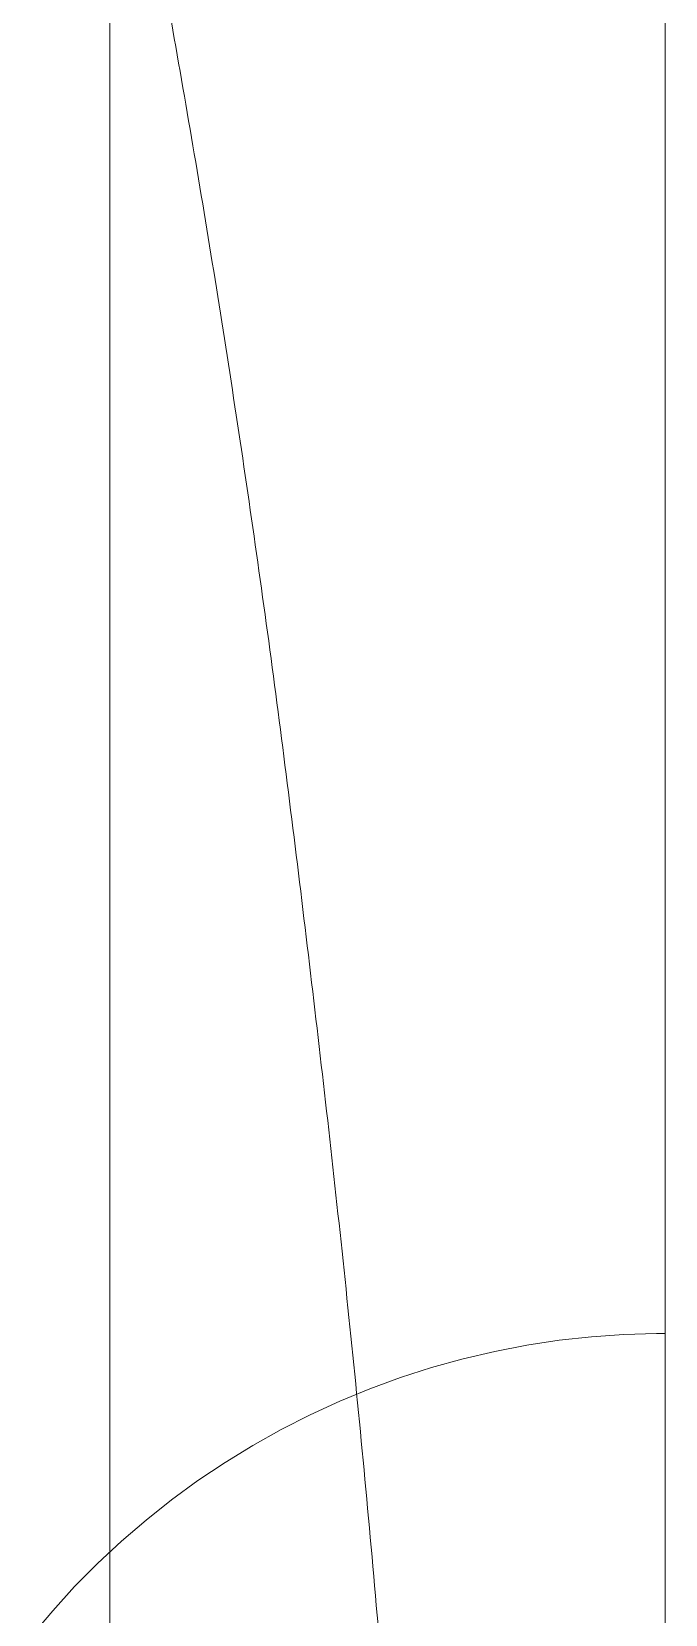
# Model space of a CAD drawing. Header units: millimetres. Extents: x -4000 to 187956, y -58990 to 162485.
# Drawn here: x 80573.48 to 80584.05, y 7551.57 to 7577.98 of the extents above; entities that cross this region are included whole.
import ezdxf

# ---------------------------------------------------------------- set-up
doc = ezdxf.new("R2010")
doc.units = ezdxf.units.MM
doc.layers.add('A-WALL', color=113, linetype='Continuous', lineweight=13)
doc.layers.add('P-SANR-FIXT', color=6, linetype='Continuous', lineweight=9)

# ---------------------------------------------------------------- blocks, each defined once
blk = doc.blocks.new('C307 - C307-V892-FFS - TANG 1')
at = {"layer": 'P-SANR-FIXT', "color": 90}
for p, q in [((-34.088, -0.147), (-34.089, 0)), ((-29.522, 0), (-34.089, 0)), ((-29.522, 0), (-34.089, 0)), ((-34.071, -0.69), (-34.088, -0.147)), ((-34.033, -1.232), (-34.071, -0.69)), ((-33.973, -1.772), (-34.033, -1.232)), ((-33.891, -2.309), (-33.973, -1.772)), ((-33.788, -2.842), (-33.891, -2.309)), ((-33.664, -3.371), (-33.788, -2.842)), ((-33.518, -3.895), (-33.664, -3.371)), ((-33.352, -4.412), (-33.518, -3.895)), ((-33.166, -4.923), (-33.352, -4.412)), ((-32.959, -5.425), (-33.166, -4.923)), ((-32.732, -5.919), (-32.959, -5.425)), ((-32.485, -6.403), (-32.732, -5.919)), ((-32.22, -6.877), (-32.485, -6.403)), ((-31.935, -7.34), (-32.22, -6.877)), ((-31.633, -7.791), (-31.935, -7.34)), ((-31.312, -8.23), (-31.633, -7.791)), ((-30.974, -8.656), (-31.312, -8.23)), ((-30.62, -9.067), (-30.974, -8.656))]:
    blk.add_line(p, q, dxfattribs=at)
at = {"layer": 'P-SANR-FIXT', "color": 254}
for p, q in [((-30.249, -9.465), (-30.62, -9.067)), ((-29.863, -9.847), (-30.249, -9.465)), ((-29.462, -10.213), (-29.863, -9.847)), ((-29.046, -10.563), (-29.462, -10.213))]:
    blk.add_line(p, q, dxfattribs=at)
at = {"layer": 'P-SANR-FIXT', "color": 252}
for points, knots in [([(-13.761, 0), (-14.404, 0), (-15.872, 0), (-18.13, 0), (-20.53, 0), (-22.881, 0), (-25.948, 0), (-29.661, 0), (-33.224, 0), (-35.989, 0), (-38.703, 0), (-41.976, 0), (-45.718, 0), (-49.305, 0), (-52.773, 0), (-56.114, 0), (-60.368, 0), (-71.424, 0), (-86.209, 0), (-99.721, 0), (-104.576, 0), (-105.935, 0)], [-0.9346148, -0.9346148, -0.9346148, -0.9346148, -0.925, -0.9125, -0.9, -0.8875, -0.875, -0.85, -0.825, -0.8125, -0.8, -0.775, -0.75, -0.725, -0.7, -0.675, -0.65, -0.6, -0.4, -0.2, 0, 0, 0, 0]), ([(-13.761, 0), (-14.404, 0), (-15.872, 0), (-18.13, 0), (-20.53, 0), (-22.881, 0), (-25.948, 0), (-29.661, 0), (-33.224, 0), (-35.989, 0), (-38.703, 0), (-41.976, 0), (-45.718, 0), (-49.305, 0), (-52.773, 0), (-56.114, 0), (-60.368, 0), (-71.424, 0), (-86.209, 0), (-97.469, 0), (-101.889, 0), (-103.099, 0)], [-0.9346148, -0.9346148, -0.9346148, -0.9346148, -0.925, -0.9125, -0.9, -0.8875, -0.875, -0.85, -0.825, -0.8125, -0.8, -0.775, -0.75, -0.725, -0.7, -0.675, -0.65, -0.6, -0.4, -0.2, -0.1, -0.1, -0.1, -0.1]), ([(-61.23, -9.211), (-59.812, -8.934), (-56.941, -8.397), (-52.536, -7.633), (-48.753, -7.046), (-45.649, -6.609), (-43.276, -6.3), (-40.864, -6.004), (-37.602, -5.618), (-33.432, -5.166), (-28.273, -4.692), (-23.025, -4.319), (-19.445, -4.13), (-17.669, -4.048)], [-0.3, -0.3, -0.3, -0.3, -0.275, -0.25, -0.225, -0.2125, -0.2, -0.1875, -0.175, -0.15, -0.125, -0.1, -0.07606, -0.07606, -0.07606, -0.07606])]:
    blk.add_open_spline(points, degree=3, knots=knots, dxfattribs=at)
at = {"layer": 'P-SANR-FIXT', "color": 90}
blk.add_open_spline([(-62.601, 0), (-61.184, 0), (-58.28, 0), (-53.712, 0), (-48.959, 0), (-45.694, 0), (-44.03, 0)], degree=3, dxfattribs=at)
blk.add_open_spline([(-62.601, 0), (-61.184, 0), (-58.28, 0), (-53.712, 0), (-48.959, 0), (-45.694, 0), (-44.03, 0)], degree=3, dxfattribs=at)
blk.add_open_spline([(-44.03, 0), (-42.367, 0), (-38.979, 0), (-31.937, 0), (-26.479, 0), (-22.797, 0)], degree=3, knots=[-0.2222222, -0.2222222, -0.2222222, -0.2222222, -0.1944444, -0.1666667, -0.1111111, -0.1111111, -0.1111111, -0.1111111], dxfattribs=at)
blk.add_open_spline([(-44.03, 0), (-42.367, 0), (-38.979, 0), (-31.937, 0), (-26.479, 0), (-22.797, 0)], degree=3, knots=[-0.2222222, -0.2222222, -0.2222222, -0.2222222, -0.1944444, -0.1666667, -0.1111111, -0.1111111, -0.1111111, -0.1111111], dxfattribs=at)
blk = doc.blocks.new('C307 - C307-V945-FFS - TANG 1')
at = {"layer": 'P-SANR-FIXT', "color": 90}
for p, q in [((-34.088, -0.147), (-34.089, 0)), ((-29.522, 0), (-34.089, 0)), ((-29.522, 0), (-34.089, 0)), ((-34.071, -0.69), (-34.088, -0.147)), ((-34.033, -1.232), (-34.071, -0.69)), ((-33.973, -1.772), (-34.033, -1.232)), ((-33.891, -2.309), (-33.973, -1.772)), ((-33.788, -2.842), (-33.891, -2.309)), ((-33.664, -3.371), (-33.788, -2.842)), ((-33.518, -3.895), (-33.664, -3.371)), ((-33.352, -4.412), (-33.518, -3.895)), ((-33.166, -4.923), (-33.352, -4.412)), ((-32.959, -5.425), (-33.166, -4.923)), ((-32.732, -5.919), (-32.959, -5.425)), ((-32.485, -6.403), (-32.732, -5.919)), ((-32.22, -6.877), (-32.485, -6.403)), ((-31.935, -7.34), (-32.22, -6.877)), ((-31.633, -7.791), (-31.935, -7.34)), ((-31.312, -8.23), (-31.633, -7.791)), ((-30.974, -8.656), (-31.312, -8.23)), ((-30.62, -9.067), (-30.974, -8.656))]:
    blk.add_line(p, q, dxfattribs=at)
at = {"layer": 'P-SANR-FIXT', "color": 254}
for p, q in [((-30.249, -9.465), (-30.62, -9.067)), ((-29.863, -9.847), (-30.249, -9.465)), ((-29.462, -10.213), (-29.863, -9.847)), ((-29.046, -10.563), (-29.462, -10.213))]:
    blk.add_line(p, q, dxfattribs=at)
at = {"layer": 'P-SANR-FIXT', "color": 252}
for points, knots in [([(-13.761, 0), (-14.404, 0), (-15.872, 0), (-18.13, 0), (-20.53, 0), (-22.881, 0), (-25.948, 0), (-29.661, 0), (-33.224, 0), (-35.989, 0), (-38.703, 0), (-41.976, 0), (-45.718, 0), (-49.305, 0), (-52.773, 0), (-56.114, 0), (-60.368, 0), (-71.424, 0), (-86.209, 0), (-99.721, 0), (-104.576, 0), (-105.935, 0)], [-0.9346148, -0.9346148, -0.9346148, -0.9346148, -0.925, -0.9125, -0.9, -0.8875, -0.875, -0.85, -0.825, -0.8125, -0.8, -0.775, -0.75, -0.725, -0.7, -0.675, -0.65, -0.6, -0.4, -0.2, 0, 0, 0, 0]), ([(-13.761, 0), (-14.404, 0), (-15.872, 0), (-18.13, 0), (-20.53, 0), (-22.881, 0), (-25.948, 0), (-29.661, 0), (-33.224, 0), (-35.989, 0), (-38.703, 0), (-41.976, 0), (-45.718, 0), (-49.305, 0), (-52.773, 0), (-56.114, 0), (-60.368, 0), (-71.424, 0), (-86.209, 0), (-99.721, 0), (-104.576, 0), (-105.935, 0)], [-0.9346148, -0.9346148, -0.9346148, -0.9346148, -0.925, -0.9125, -0.9, -0.8875, -0.875, -0.85, -0.825, -0.8125, -0.8, -0.775, -0.75, -0.725, -0.7, -0.675, -0.65, -0.6, -0.4, -0.2, 0, 0, 0, 0]), ([(-61.23, -9.211), (-59.812, -8.934), (-56.941, -8.397), (-52.536, -7.633), (-48.753, -7.046), (-45.649, -6.609), (-43.276, -6.3), (-40.864, -6.004), (-37.602, -5.618), (-33.432, -5.166), (-28.273, -4.692), (-23.025, -4.319), (-19.445, -4.13), (-17.669, -4.048)], [-0.3, -0.3, -0.3, -0.3, -0.275, -0.25, -0.225, -0.2125, -0.2, -0.1875, -0.175, -0.15, -0.125, -0.1, -0.07606, -0.07606, -0.07606, -0.07606])]:
    blk.add_open_spline(points, degree=3, knots=knots, dxfattribs=at)
at = {"layer": 'P-SANR-FIXT', "color": 90}
blk.add_open_spline([(-62.601, 0), (-61.184, 0), (-58.28, 0), (-53.712, 0), (-48.959, 0), (-45.694, 0), (-44.03, 0)], degree=3, dxfattribs=at)
blk.add_open_spline([(-62.601, 0), (-61.184, 0), (-58.28, 0), (-53.712, 0), (-48.959, 0), (-45.694, 0), (-44.03, 0)], degree=3, dxfattribs=at)
blk.add_open_spline([(-44.03, 0), (-42.367, 0), (-38.979, 0), (-31.937, 0), (-26.479, 0), (-22.797, 0)], degree=3, knots=[-0.2222222, -0.2222222, -0.2222222, -0.2222222, -0.1944444, -0.1666667, -0.1111111, -0.1111111, -0.1111111, -0.1111111], dxfattribs=at)
blk.add_open_spline([(-44.03, 0), (-42.367, 0), (-38.979, 0), (-31.937, 0), (-26.479, 0), (-22.797, 0)], degree=3, knots=[-0.2222222, -0.2222222, -0.2222222, -0.2222222, -0.1944444, -0.1666667, -0.1111111, -0.1111111, -0.1111111, -0.1111111], dxfattribs=at)
blk = doc.blocks.new('CMF2_NHAXUONG_A_rvt-1-FFS - TANG 1')
at = {"layer": 'A-WALL', "color": 50, "lineweight": 15}
for p, q in [((80574.786, 7110.104), (80574.786, 7910.104)), ((80574.786, 7577.656), (80574.786, 7551.027))]:
    blk.add_line(p, q, dxfattribs=at)
at = {"layer": 'P-SANR-FIXT', "color": 250, "lineweight": 9}
for name, rotation in [('C307 - C307-V892-FFS - TANG 1', 269.9999999999983), ('C307 - C307-V945-FFS - TANG 1', 269.9999999999976)]:
    blk.add_blockref(name, (80584.046, 7522.171), dxfattribs=dict(at, rotation=rotation))

msp = doc.modelspace()

# ---------------------------------------------------------------- block references
at = {"lineweight": 5}
msp.add_blockref('CMF2_NHAXUONG_A_rvt-1-FFS - TANG 1', (0, 0), dxfattribs=at)

doc.saveas('drawing.dxf')
